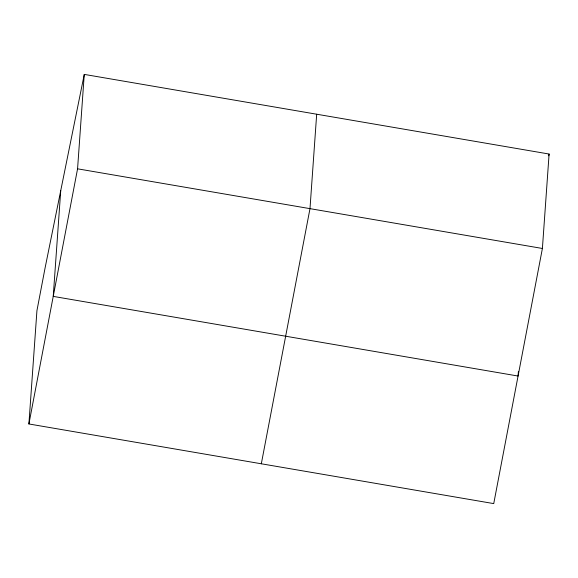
<?xml version="1.0" encoding="UTF-8"?>
<svg xmlns="http://www.w3.org/2000/svg" width="578" height="578" viewBox="0 0 578 578"><rect width="100%" height="100%" fill="white"/><g stroke="black" fill="none" stroke-linecap="round" stroke-linejoin="round"><path stroke-width="0.87" d="M28.9 423.963L36.934 310.646L45.048 268.127L84.265 74.396L549.1 154.037L542.402 248.468L493.735 503.604L28.9 423.963L77.568 168.819L84.265 74.396M60.733 190.632L53.234 296.391L518.069 376.04L518.387 371.553M316.679 114.22L309.989 208.644L261.321 463.78M548.746 155.8L549.1 154.037M77.568 168.819L542.402 248.468"/></g></svg>
